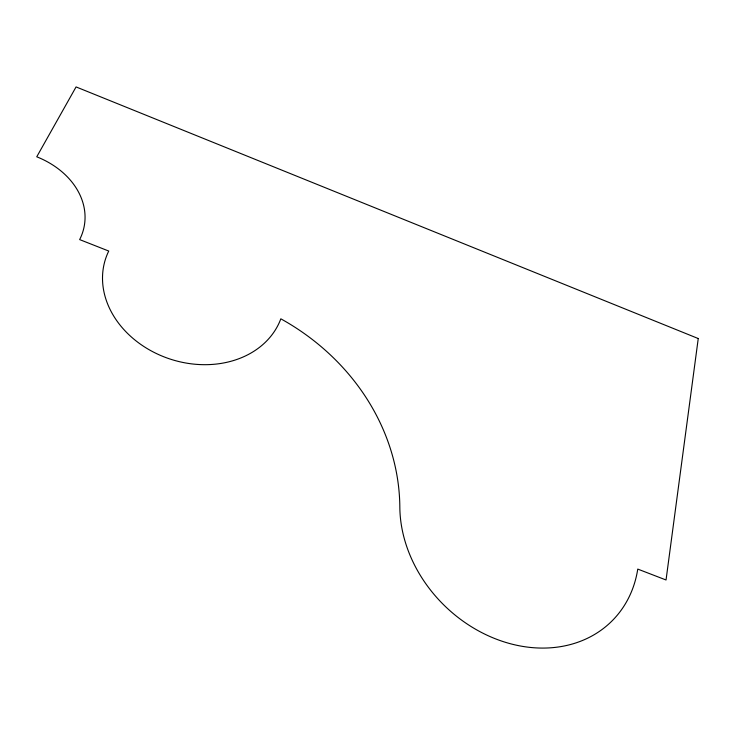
<?xml version="1.0" encoding="UTF-8"?>
<svg xmlns="http://www.w3.org/2000/svg" width="735" height="735" viewBox="0 0 735 735"><rect width="100%" height="100%" fill="white"/><g stroke="black" fill="none" stroke-linecap="round" stroke-linejoin="round"><path stroke-width="1.1" d="M698.25 338.541L666.039 579.988L637.759 569.083A130.27 106.97 44 0 1 511.183 643.943A130.27 106.97 44 0 1 399.831 507.113A229.779 206.443 17.7 0 0 280.834 318.815A92.628 75.126 18.1 0 1 163.923 356.824A92.628 75.126 18.1 0 1 108.743 251.048L79.646 239.592A80.473 62.466 8.6 0 0 36.75 156.794L76.072 86.923L698.25 338.541"/></g></svg>
